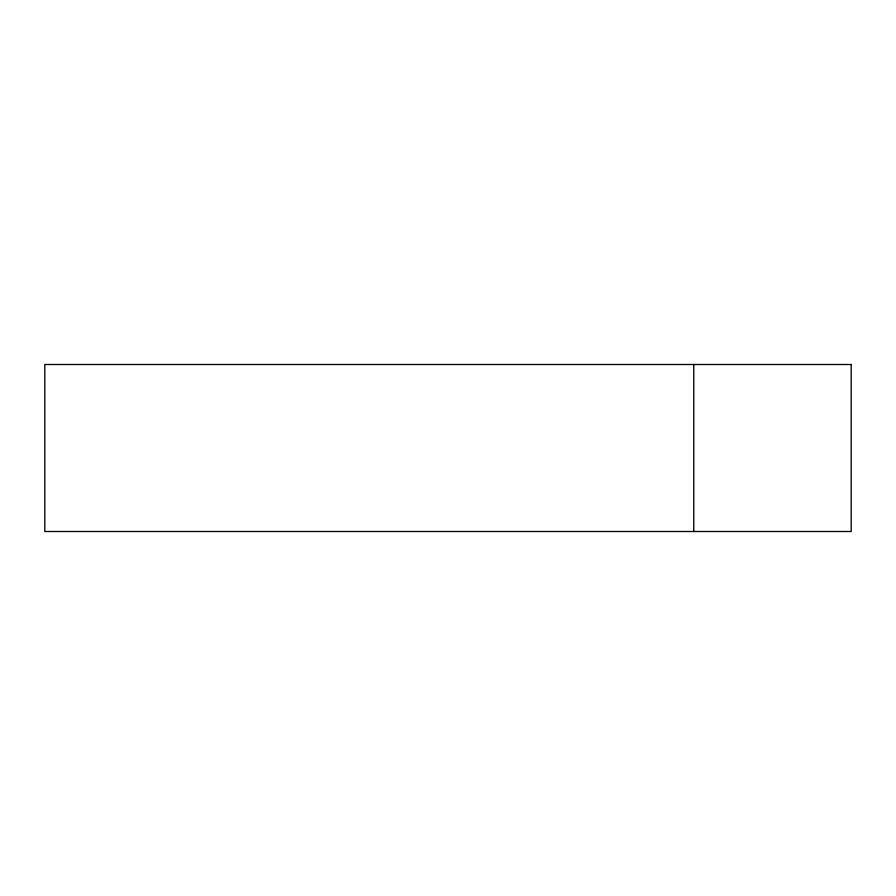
<?xml version="1.0" encoding="UTF-8"?>
<svg xmlns="http://www.w3.org/2000/svg" width="896" height="896" viewBox="0 0 896 896"><rect width="100%" height="100%" fill="white"/><g stroke="black" fill="none" stroke-linecap="round" stroke-linejoin="round"><path stroke-width="1.34" d="M693.762 364.504L693.762 531.496M851.2 364.504L44.8 364.504L44.8 531.496L851.2 531.496L851.2 364.504"/></g></svg>
